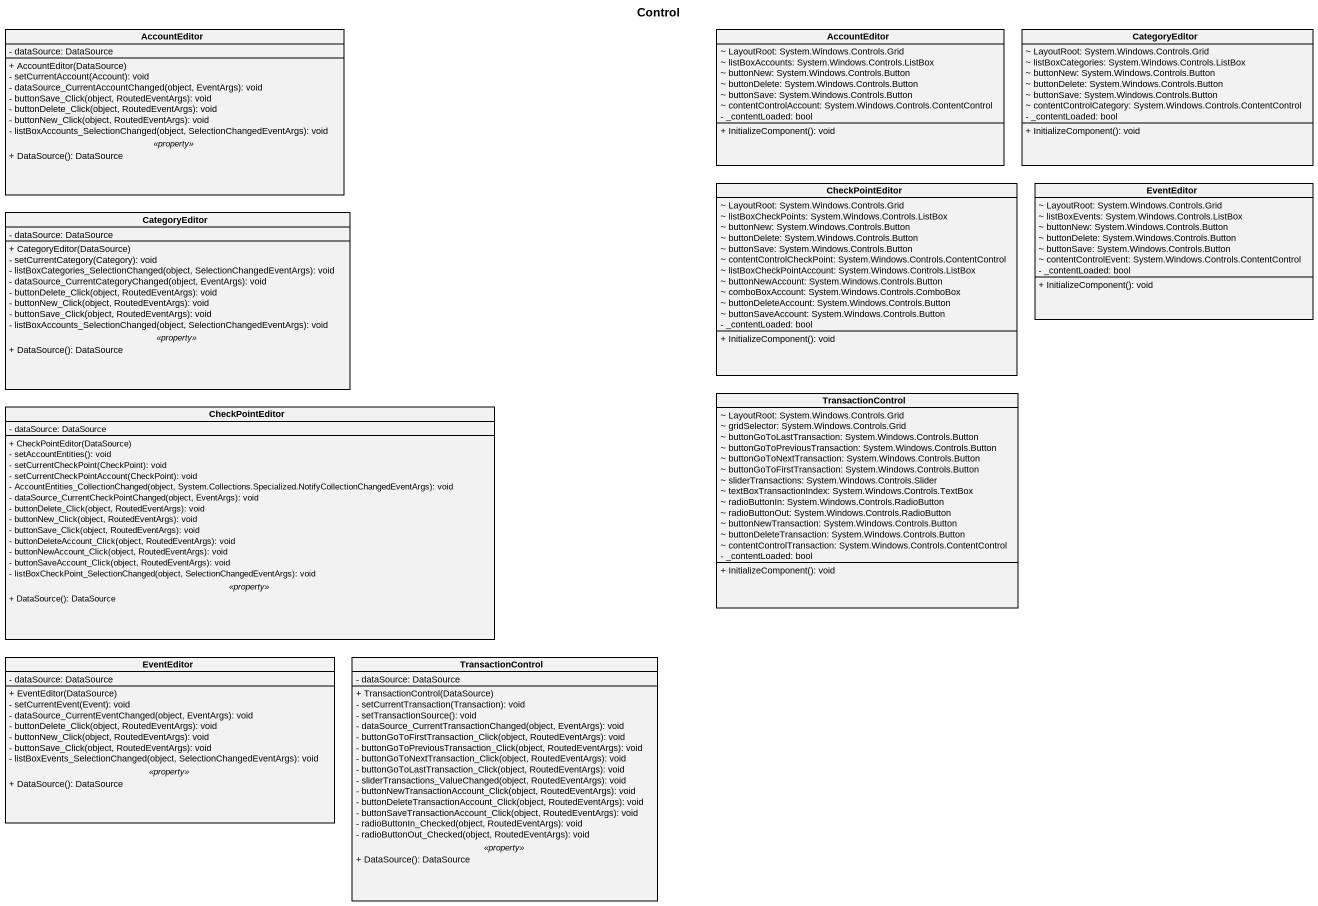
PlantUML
@startuml
title Control
hide circle
hide empty members
skinparam classAttributeIconSize 0
class AccountEditor {
  - dataSource: DataSource
  --
  + AccountEditor(DataSource)
  - setCurrentAccount(Account): void
  - dataSource_CurrentAccountChanged(object, EventArgs): void
  - buttonSave_Click(object, RoutedEventArgs): void
  - buttonDelete_Click(object, RoutedEventArgs): void
  - buttonNew_Click(object, RoutedEventArgs): void
  - listBoxAccounts_SelectionChanged(object, SelectionChangedEventArgs): void
  .. <<property>> ..
  + DataSource(): DataSource
}
class "AccountEditor" as AccountEditor_2 {
  ~ LayoutRoot: System.Windows.Controls.Grid
  ~ listBoxAccounts: System.Windows.Controls.ListBox
  ~ buttonNew: System.Windows.Controls.Button
  ~ buttonDelete: System.Windows.Controls.Button
  ~ buttonSave: System.Windows.Controls.Button
  ~ contentControlAccount: System.Windows.Controls.ContentControl
  - _contentLoaded: bool
  + InitializeComponent(): void
}
class CategoryEditor {
  ~ LayoutRoot: System.Windows.Controls.Grid
  ~ listBoxCategories: System.Windows.Controls.ListBox
  ~ buttonNew: System.Windows.Controls.Button
  ~ buttonDelete: System.Windows.Controls.Button
  ~ buttonSave: System.Windows.Controls.Button
  ~ contentControlCategory: System.Windows.Controls.ContentControl
  - _contentLoaded: bool
  + InitializeComponent(): void
}
class CheckPointEditor {
  ~ LayoutRoot: System.Windows.Controls.Grid
  ~ listBoxCheckPoints: System.Windows.Controls.ListBox
  ~ buttonNew: System.Windows.Controls.Button
  ~ buttonDelete: System.Windows.Controls.Button
  ~ buttonSave: System.Windows.Controls.Button
  ~ contentControlCheckPoint: System.Windows.Controls.ContentControl
  ~ listBoxCheckPointAccount: System.Windows.Controls.ListBox
  ~ buttonNewAccount: System.Windows.Controls.Button
  ~ comboBoxAccount: System.Windows.Controls.ComboBox
  ~ buttonDeleteAccount: System.Windows.Controls.Button
  ~ buttonSaveAccount: System.Windows.Controls.Button
  - _contentLoaded: bool
  + InitializeComponent(): void
}
class EventEditor {
  ~ LayoutRoot: System.Windows.Controls.Grid
  ~ listBoxEvents: System.Windows.Controls.ListBox
  ~ buttonNew: System.Windows.Controls.Button
  ~ buttonDelete: System.Windows.Controls.Button
  ~ buttonSave: System.Windows.Controls.Button
  ~ contentControlEvent: System.Windows.Controls.ContentControl
  - _contentLoaded: bool
  + InitializeComponent(): void
}
class "CategoryEditor" as CategoryEditor_2 {
  - dataSource: DataSource
  --
  + CategoryEditor(DataSource)
  - setCurrentCategory(Category): void
  - listBoxCategories_SelectionChanged(object, SelectionChangedEventArgs): void
  - dataSource_CurrentCategoryChanged(object, EventArgs): void
  - buttonDelete_Click(object, RoutedEventArgs): void
  - buttonNew_Click(object, RoutedEventArgs): void
  - buttonSave_Click(object, RoutedEventArgs): void
  - listBoxAccounts_SelectionChanged(object, SelectionChangedEventArgs): void
  .. <<property>> ..
  + DataSource(): DataSource
}
class "CheckPointEditor" as CheckPointEditor_2 {
  - dataSource: DataSource
  --
  + CheckPointEditor(DataSource)
  - setAccountEntities(): void
  - setCurrentCheckPoint(CheckPoint): void
  - setCurrentCheckPointAccount(CheckPoint): void
  - AccountEntities_CollectionChanged(object, System.Collections.Specialized.NotifyCollectionChangedEventArgs): void
  - dataSource_CurrentCheckPointChanged(object, EventArgs): void
  - buttonDelete_Click(object, RoutedEventArgs): void
  - buttonNew_Click(object, RoutedEventArgs): void
  - buttonSave_Click(object, RoutedEventArgs): void
  - buttonDeleteAccount_Click(object, RoutedEventArgs): void
  - buttonNewAccount_Click(object, RoutedEventArgs): void
  - buttonSaveAccount_Click(object, RoutedEventArgs): void
  - listBoxCheckPoint_SelectionChanged(object, SelectionChangedEventArgs): void
  .. <<property>> ..
  + DataSource(): DataSource
}
class TransactionControl {
  ~ LayoutRoot: System.Windows.Controls.Grid
  ~ gridSelector: System.Windows.Controls.Grid
  ~ buttonGoToLastTransaction: System.Windows.Controls.Button
  ~ buttonGoToPreviousTransaction: System.Windows.Controls.Button
  ~ buttonGoToNextTransaction: System.Windows.Controls.Button
  ~ buttonGoToFirstTransaction: System.Windows.Controls.Button
  ~ sliderTransactions: System.Windows.Controls.Slider
  ~ textBoxTransactionIndex: System.Windows.Controls.TextBox
  ~ radioButtonIn: System.Windows.Controls.RadioButton
  ~ radioButtonOut: System.Windows.Controls.RadioButton
  ~ buttonNewTransaction: System.Windows.Controls.Button
  ~ buttonDeleteTransaction: System.Windows.Controls.Button
  ~ contentControlTransaction: System.Windows.Controls.ContentControl
  - _contentLoaded: bool
  + InitializeComponent(): void
}
class "EventEditor" as EventEditor_2 {
  - dataSource: DataSource
  --
  + EventEditor(DataSource)
  - setCurrentEvent(Event): void
  - dataSource_CurrentEventChanged(object, EventArgs): void
  - buttonDelete_Click(object, RoutedEventArgs): void
  - buttonNew_Click(object, RoutedEventArgs): void
  - buttonSave_Click(object, RoutedEventArgs): void
  - listBoxEvents_SelectionChanged(object, SelectionChangedEventArgs): void
  .. <<property>> ..
  + DataSource(): DataSource
}
class "TransactionControl" as TransactionControl_2 {
  - dataSource: DataSource
  --
  + TransactionControl(DataSource)
  - setCurrentTransaction(Transaction): void
  - setTransactionSource(): void
  - dataSource_CurrentTransactionChanged(object, EventArgs): void
  - buttonGoToFirstTransaction_Click(object, RoutedEventArgs): void
  - buttonGoToPreviousTransaction_Click(object, RoutedEventArgs): void
  - buttonGoToNextTransaction_Click(object, RoutedEventArgs): void
  - buttonGoToLastTransaction_Click(object, RoutedEventArgs): void
  - sliderTransactions_ValueChanged(object, RoutedEventArgs): void
  - buttonNewTransactionAccount_Click(object, RoutedEventArgs): void
  - buttonDeleteTransactionAccount_Click(object, RoutedEventArgs): void
  - buttonSaveTransactionAccount_Click(object, RoutedEventArgs): void
  - radioButtonIn_Checked(object, RoutedEventArgs): void
  - radioButtonOut_Checked(object, RoutedEventArgs): void
  .. <<property>> ..
  + DataSource(): DataSource
}
@enduml
